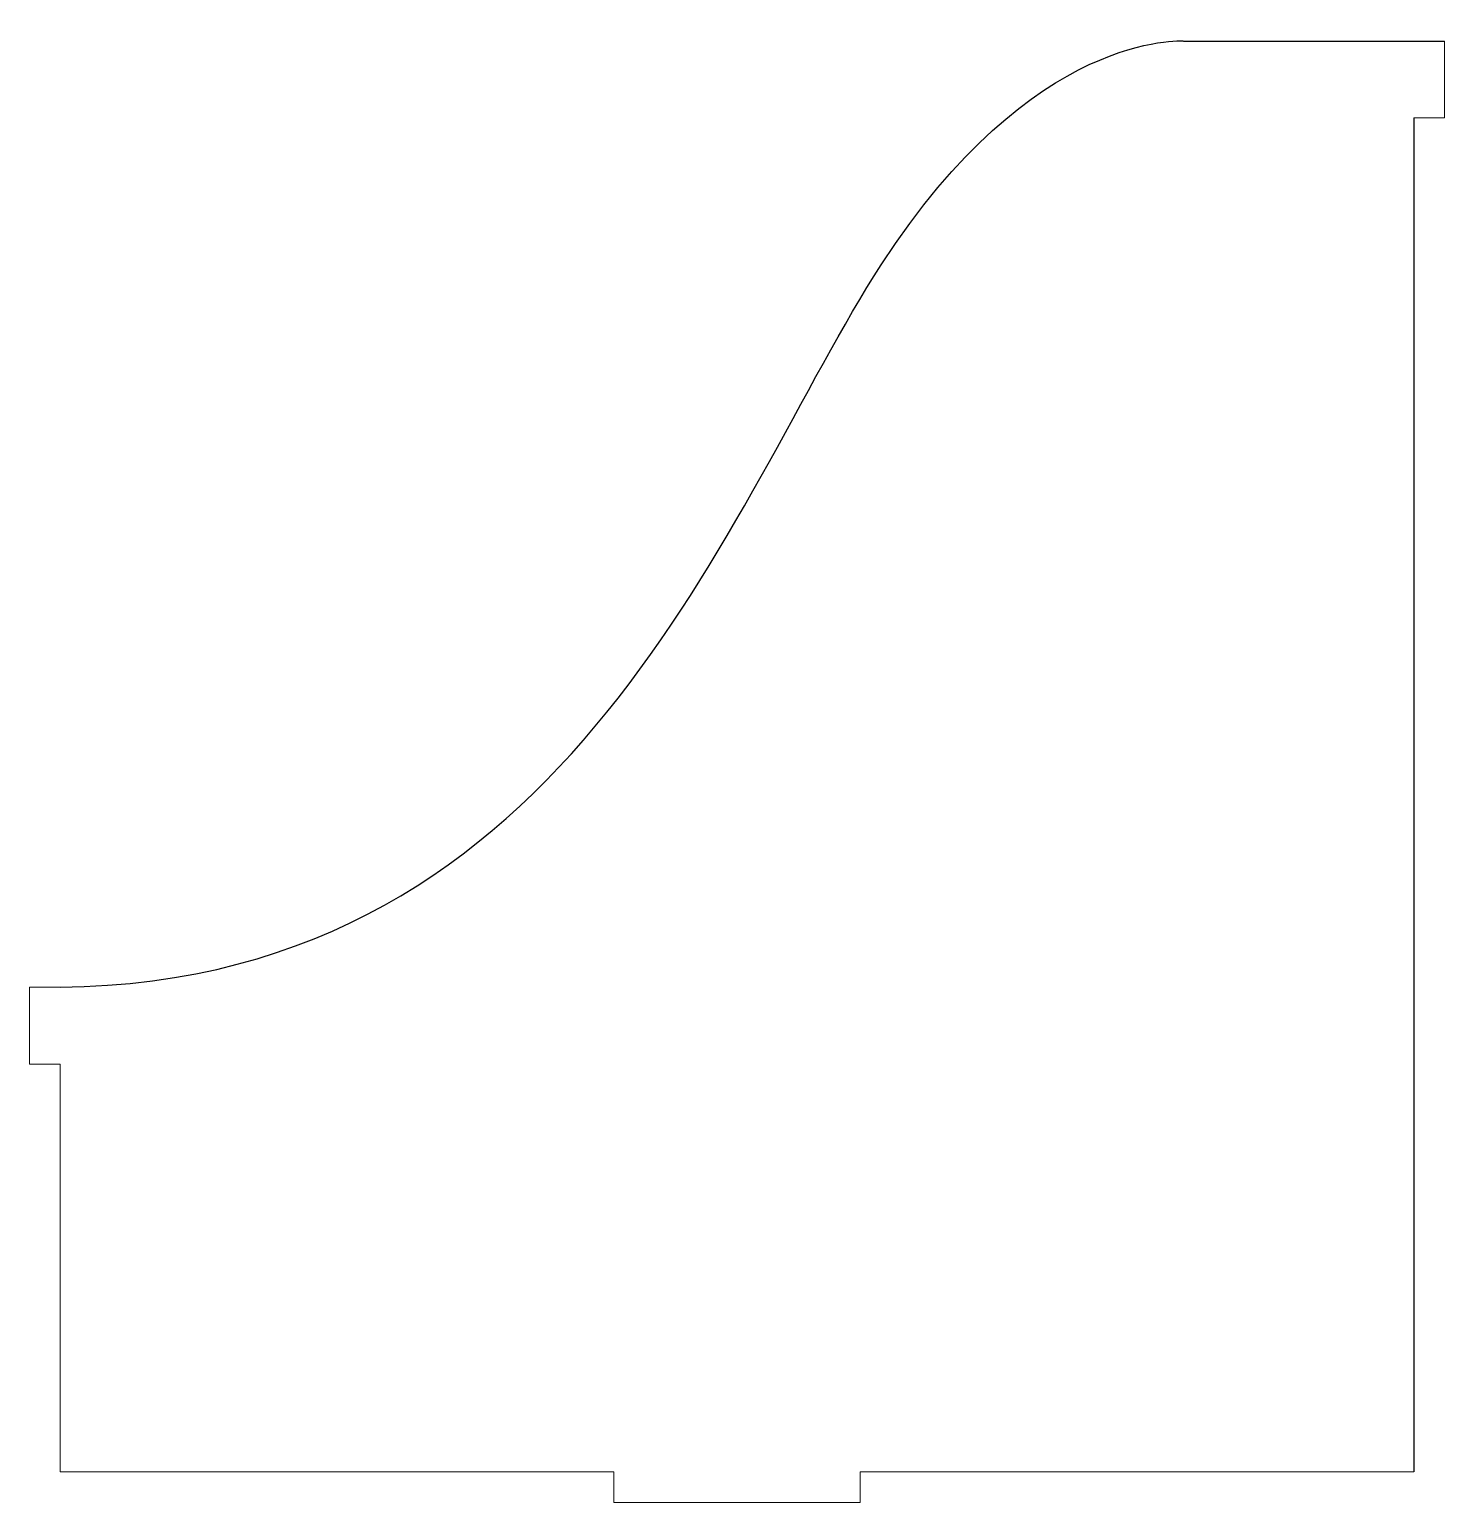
# Model space of a CAD drawing. Header units: inches. Extents: x 229 to 413, y 3 to 195.
import ezdxf

# ---------------------------------------------------------------- set-up
doc = ezdxf.new("R2010")
doc.units = ezdxf.units.IN
doc.layers.get('0').update_dxf_attribs({"lineweight": 25, "true_color": 0xffffff})
doc.layers.add('right_outsideCutPath', color=7, linetype='BYLAYER', lineweight=5)

msp = doc.modelspace()

# ---------------------------------------------------------------- linework, layer by layer
for p, q in [((379.32, 193.44), (413.27, 193.44)), ((409.27, 183.44), (409.27, 7.44))]:
    msp.add_line(p, q)
msp.add_open_spline([(233.27, 70.44), (300.25, 71.1), (340.27, 196.44), (379.32, 193.44), (379.32, 193.44)], degree=3)
at = {"layer": 'right_outsideCutPath'}
for p, q in [((413.27, 183.44), (413.27, 193.44)), ((413.27, 183.44), (409.27, 183.44)), ((233.27, 70.44), (229.27, 70.44)), ((229.27, 70.44), (229.27, 60.44)), ((229.27, 60.44), (233.27, 60.44)), ((233.27, 60.44), (233.27, 7.44)), ((233.27, 7.44), (305.27, 7.44)), ((305.27, 7.44), (305.27, 3.44)), ((337.27, 3.44), (337.27, 7.44)), ((337.27, 7.44), (409.27, 7.44)), ((305.27, 3.44), (337.27, 3.44))]:
    msp.add_line(p, q, dxfattribs=at)

doc.saveas('drawing.dxf')
